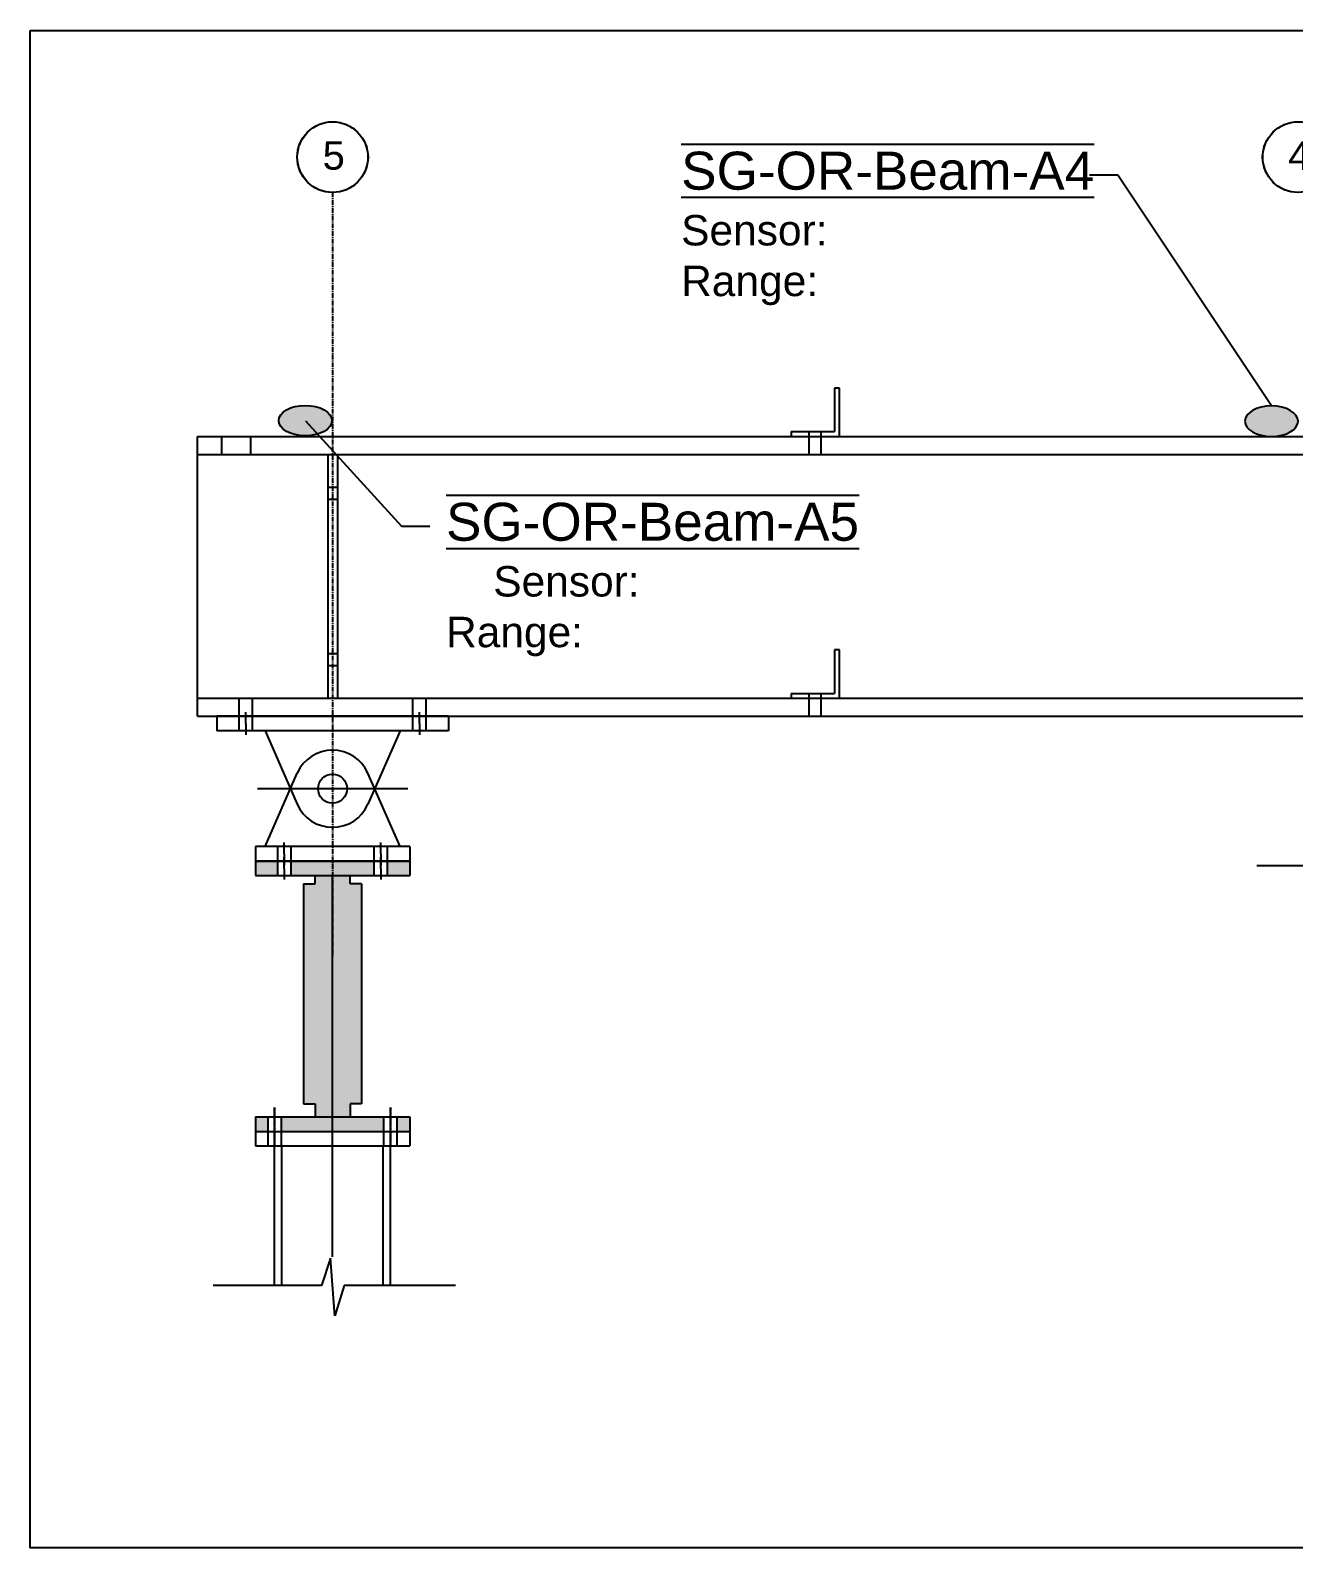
# Model space of a CAD drawing. Header units: millimetres. Extents: x -79526 to 153901, y -45620 to 21119.
# Drawn here: x -75428 to -73767, y 7632 to 9628 of the extents above; entities that cross this region are included whole.
import ezdxf
from ezdxf import colors
from ezdxf.entities.mleader import LeaderData, LeaderLine
from ezdxf.math import Vec2, Vec3

# ---------------------------------------------------------------- set-up
doc = ezdxf.new("R2010")
doc.units = ezdxf.units.MM
doc.header["$MEASUREMENT"] = 0
doc.linetypes.add('ACAD_ISO02W100', pattern=[15, 12, -3])
doc.linetypes.add('CENTER', pattern=[50.8, 31.75, -6.35, 6.35, -6.35])
for name, color, linetype in [('greygrid', 252, 'CENTER'), ('notation', 6, 'Continuous'), ('Note', 7, 'Continuous'), ('Plot', 254, 'Continuous'), ('truss', 250, 'Continuous')]:
    doc.layers.add(name, color=color, linetype=linetype)
doc.styles.get("Standard").update_dxf_attribs({"font": 'arial.ttf'})

msp = doc.modelspace()

# ---------------------------------------------------------------- hatches: boundary and pattern name
h = msp.add_hatch(color=1)
h.dxf.hatch_style = 1
edge = h.paths.add_edge_path()
edge.add_ellipse((-75066.6, 9114.7), major_axis=(35, 0), ratio=0.571429, start_angle=0, end_angle=360)
h = msp.add_hatch(color=1)
h.dxf.hatch_style = 1
edge = h.paths.add_edge_path()
edge.add_ellipse((-73795.7, 9113.9), major_axis=(-35, 0), ratio=0.571429, start_angle=0, end_angle=360, ccw=False)
at = {"layer": 'Plot', "ltscale": 0.1}
h = msp.add_hatch(color=9, dxfattribs=at)
h.dxf.hatch_style = 1
h.paths.add_polyline_path([(-74975.9, 8535.1), (-75085.4, 8535.1), (-75085.4, 8516.1), (-74975.9, 8516.1)])
h.paths.add_polyline_path([(-75102.9, 8535.1), (-75132.3, 8535.1), (-75132.3, 8516.1), (-75102.9, 8516.1)])
h.paths.add_polyline_path([(-74929.1, 8535.1), (-74958.4, 8535.1), (-74958.4, 8516.1), (-74929.1, 8516.1)])
h.paths.add_polyline_path([(-74992.6, 8505.3), (-75007.6, 8505.3), (-75007.6, 8516.1), (-75030.7, 8516.1), (-75030.7, 8198.6), (-75007.6, 8198.6), (-75007.6, 8215.7), (-74992.6, 8215.7)])
h.paths.add_polyline_path([(-75030.7, 8516.1), (-75053.8, 8516.1), (-75053.8, 8505.3), (-75068.8, 8505.3), (-75068.8, 8215.7), (-75053.8, 8215.7), (-75053.8, 8198.6), (-75030.7, 8198.6)])
h.paths.add_polyline_path([(-75115.6, 8198.6), (-75132.3, 8198.6), (-75132.3, 8185.9), (-75132.3, 8179.5), (-75115.6, 8179.5)])
h.paths.add_polyline_path([(-75030.7, 8198.6), (-75053.8, 8198.6), (-75098.1, 8198.6), (-75098.1, 8179.5), (-75030.7, 8179.5)])
h.paths.add_polyline_path([(-74963.2, 8198.6), (-75030.7, 8198.6), (-75030.7, 8179.5), (-74963.2, 8179.5)])
h.paths.add_polyline_path([(-74929.1, 8185.9), (-74929.1, 8198.6), (-74945.7, 8198.6), (-74945.7, 8179.5), (-74929.1, 8179.5)])

# ---------------------------------------------------------------- linework, layer by layer
msp.add_lwpolyline([(-75428.3, 9628.1), (-70578.7, 9628.1), (-70578.7, 7631.8), (-75428.3, 7631.8)], close=True)
at = {"color": 1}
msp.add_ellipse((-75066.6, 9114.7), major_axis=(35, 0), ratio=0.571429, dxfattribs=at)
at = {"color": 1, "extrusion": (0, 0, -1)}
msp.add_ellipse((-73795.7, 9113.9), major_axis=(-35, 0), ratio=0.571429, dxfattribs=at)
at = {"layer": 'greygrid', "lineweight": -2, "ltscale": 0.2}
msp.add_line((-75030.7, 9414.8), (-75030.7, 8410.5), dxfattribs=at)
at = {"layer": 'greygrid', "color": 251, "linetype": 'ByBlock', "lineweight": -2, "ltscale": 0.2, "true_color": 0x525252}
for centre in [(-75030.8, 9461.3), (-75030.6, 9461.3), (-73760.8, 9461.3), (-73760.6, 9461.3)]:
    msp.add_circle(centre, 46.5, dxfattribs=at)
at = {"layer": 'Note'}
for p, q in [((-75176.7, 9093.9), (-75176.7, 9070.1)), ((-75138.6, 9093.9), (-75138.6, 9070.1))]:
    msp.add_line(p, q, dxfattribs=at)
at = {"layer": 'Note', "ltscale": 0.1}
msp.add_circle((-75030.7, 8630.4), 19.1, dxfattribs=at)
msp.add_circle((-75030.7, 8630.4), 19.1, dxfattribs=at)
at = {"layer": 'Plot', "ltscale": 0.1}
for p, q in [((-74363.9, 9157.4), (-74370.3, 9157.4)), ((-74370.3, 9157.4), (-74370.3, 9100.3)), ((-74363.9, 9093.9), (-74363.9, 9157.4)), ((-74427.4, 9100.3), (-74370.3, 9100.3)), ((-74427.4, 9100.3), (-74427.4, 9093.9)), ((-74427.4, 9093.9), (-74363.9, 9093.9)), ((-74403.2, 9100.3), (-74388.2, 9100.3)), ((-75037, 9011.4), (-75024.3, 9011.4)), ((-74363.9, 8812.9), (-74370.3, 8812.9)), ((-74370.3, 8812.9), (-74370.3, 8755.8)), ((-74363.9, 8749.4), (-74363.9, 8812.9)), ((-74427.4, 8755.8), (-74370.3, 8755.8)), ((-74427.4, 8755.8), (-74427.4, 8749.4)), ((-74427.4, 8749.4), (-74363.9, 8749.4)), ((-74403.2, 8755.8), (-74388.2, 8755.8)), ((-74878.3, 8725.6), (-75183.1, 8725.6)), ((-75183.1, 8725.6), (-75183.1, 8706.6)), ((-75119.6, 8725.6), (-74941.8, 8725.6)), ((-74878.3, 8725.6), (-74878.3, 8706.6)), ((-74878.3, 8706.6), (-75183.1, 8706.6)), ((-74929.1, 8554.2), (-75132.3, 8554.2)), ((-75132.3, 8554.2), (-75132.3, 8535.1)), ((-74929.1, 8554.2), (-74929.1, 8535.1)), ((-75132.3, 8535.1), (-74929.1, 8535.1)), ((-74929.1, 8535.1), (-75132.3, 8535.1)), ((-75132.3, 8535.1), (-74929.1, 8535.1)), ((-74929.1, 8535.1), (-75132.3, 8535.1)), ((-75132.3, 8535.1), (-75132.3, 8516.1)), ((-74929.1, 8535.1), (-74929.1, 8516.1)), ((-75132.3, 8516.1), (-74929.1, 8516.1)), ((-75030.7, 8014.4), (-75030.7, 8516.1))]:
    msp.add_line(p, q, dxfattribs=at)
at = {"layer": 'Plot', "linetype": 'ACAD_ISO02W100', "ltscale": 0.05}
for p, q in [((-74403.6, 9070.1), (-74403.6, 9100.3)), ((-74387.8, 9070.1), (-74387.8, 9100.3)), ((-75037, 9027.3), (-75024.3, 9027.3)), ((-75037, 8808.2), (-75024.3, 8808.2)), ((-75037, 8792.3), (-75024.3, 8792.3)), ((-75153.7, 8706.6), (-75153.7, 8749.4)), ((-75136.2, 8706.6), (-75136.2, 8749.4)), ((-74925.1, 8706.6), (-74925.1, 8749.4)), ((-74907.6, 8706.6), (-74907.6, 8749.4)), ((-74403.6, 8725.6), (-74403.6, 8755.8)), ((-74387.8, 8725.6), (-74387.8, 8755.8)), ((-75153.7, 8706.6), (-75153.7, 8725.6)), ((-75145, 8716.1), (-75145, 8731.1)), ((-75136.2, 8706.6), (-75136.2, 8725.6)), ((-74925.1, 8706.6), (-74925.1, 8725.6)), ((-74916.4, 8716.1), (-74916.4, 8731.1)), ((-74907.6, 8706.6), (-74907.6, 8725.6)), ((-75145, 8716.1), (-75145, 8701.1)), ((-74916.4, 8716.1), (-74916.4, 8701.1)), ((-75102.9, 8535.1), (-75102.9, 8554.2)), ((-75094.2, 8544.7), (-75094.2, 8559.7)), ((-75094.2, 8544.7), (-75094.2, 8529.7)), ((-75085.4, 8535.1), (-75085.4, 8554.2)), ((-74975.9, 8535.1), (-74975.9, 8554.2)), ((-74967.2, 8544.7), (-74967.2, 8559.7)), ((-74967.2, 8544.7), (-74967.2, 8529.7)), ((-74958.4, 8535.1), (-74958.4, 8554.2)), ((-75102.9, 8516.1), (-75102.9, 8535.1)), ((-75094.2, 8525.6), (-75094.2, 8540.6)), ((-75094.2, 8525.6), (-75094.2, 8510.6)), ((-75085.4, 8516.1), (-75085.4, 8535.1)), ((-74975.9, 8516.1), (-74975.9, 8535.1)), ((-74967.2, 8525.6), (-74967.2, 8540.6)), ((-74967.2, 8525.6), (-74967.2, 8510.6)), ((-74958.4, 8516.1), (-74958.4, 8535.1)), ((-75115.6, 8160.5), (-75115.6, 8198.6)), ((-75098.1, 8160.5), (-75098.1, 8198.6)), ((-74963.2, 8160.5), (-74963.2, 8198.6)), ((-74945.7, 8160.5), (-74945.7, 8198.6))]:
    msp.add_line(p, q, dxfattribs=at)
at = {"layer": 'Plot'}
for p, q in [((-75119.6, 8706.6), (-75077.2, 8610)), ((-74941.8, 8706.6), (-74984.2, 8610)), ((-75119.6, 8554.2), (-75077.2, 8650.8)), ((-74941.8, 8554.2), (-74984.2, 8650.8)), ((-73814.8, 8529.4), (-73064.8, 8529.4)), ((-75132.3, 8198.6), (-74929.1, 8198.6)), ((-75132.3, 8198.6), (-75132.3, 8185.9)), ((-75132.3, 8185.9), (-75132.3, 8160.5)), ((-74929.1, 8198.6), (-74929.1, 8185.9)), ((-74929.1, 8185.9), (-74929.1, 8160.5)), ((-75132.3, 8179.5), (-74929.1, 8179.5)), ((-75132.3, 8160.5), (-74929.1, 8160.5)), ((-75106.9, 7976.7), (-75106.9, 8160.5)), ((-74954.5, 7976.7), (-74954.5, 8160.5)), ((-75033.6, 8012.6), (-75045.2, 7976.7)), ((-75027.8, 7936.9), (-75033.6, 8012.6)), ((-75045.2, 7976.7), (-75187.7, 7976.7)), ((-75015.4, 7976.7), (-75027.8, 7936.9)), ((-74868.9, 7976.7), (-75015.4, 7976.7))]:
    msp.add_line(p, q, dxfattribs=at)
at = {"layer": 'Plot', "linetype": 'ACAD_ISO02W100', "ltscale": 0.1}
for p, q in [((-74931.7, 8630.4), (-75129.7, 8630.4)), ((-75097.4, 7976.7), (-75097.4, 8160.5)), ((-74964, 7976.7), (-74964, 8160.5))]:
    msp.add_line(p, q, dxfattribs=at)
at = {"layer": 'Plot', "ltscale": 0.2}
for p, q in [((-75068.8, 8505.3), (-75068.8, 8215.7)), ((-75068.8, 8505.3), (-75053.8, 8505.3)), ((-75053.8, 8505.3), (-75053.8, 8516.1)), ((-75007.6, 8505.3), (-75007.6, 8516.1)), ((-74992.6, 8505.3), (-75007.6, 8505.3)), ((-74992.6, 8505.3), (-74992.6, 8215.7)), ((-75068.8, 8215.7), (-75053.8, 8215.7)), ((-75053.8, 8215.7), (-75053.8, 8198.6)), ((-74992.6, 8215.7), (-75007.6, 8215.7)), ((-75007.6, 8215.7), (-75007.6, 8198.6))]:
    msp.add_line(p, q, dxfattribs=at)
at = {"layer": 'Plot', "linetype": 'ACAD_ISO02W100', "ltscale": 0.2}
for p, q in [((-75106.9, 8210.9), (-75106.9, 8160.9)), ((-75106.9, 8160.9), (-75106.9, 8210.9)), ((-74954.5, 8210.9), (-74954.5, 8160.9)), ((-74954.5, 8160.9), (-74954.5, 8210.9))]:
    msp.add_line(p, q, dxfattribs=at)
at = {"layer": 'Plot', "ltscale": 0.1}
for start, end in [(23.6857, 156.3141), (203.6857, 336.3141)]:
    msp.add_arc((-75030.7, 8630.4), 50.8, start, end, dxfattribs=at)
at = {"layer": 'truss'}
for p, q in [((-75208.5, 9093.9), (-70890.5, 9093.9)), ((-75208.5, 9070.1), (-70890.5, 9070.1)), ((-75208.5, 9070.1), (-73684.5, 9070.1)), ((-75208.5, 8749.4), (-70890.5, 8749.4)), ((-75208.5, 8725.6), (-70890.5, 8725.6))]:
    msp.add_line(p, q, dxfattribs=at)
at = {"layer": 'truss', "ltscale": 0.1}
for p, q in [((-75208.5, 8725.6), (-75208.5, 9093.9)), ((-75037, 9070.1), (-75037, 8749.4)), ((-75024.3, 9070.1), (-75024.3, 8749.4))]:
    msp.add_line(p, q, dxfattribs=at)

# ---------------------------------------------------------------- texts
at = {"layer": 'greygrid', "color": 251, "lineweight": -2, "ltscale": 0.2, "true_color": 0x525252, "char_height": 37.5, "attachment_point": 5}
for s, insert in [('5', (-75029.2, 9463.3)), ('4', (-73759.2, 9463.3))]:
    msp.add_mtext_dynamic_manual_height_columns(s, width=22.5, gutter_width=50, heights=[0], dxfattribs=dict(at, insert=insert))

# ---------------------------------------------------------------- leaders
at = {"layer": 'notation'}
ml = msp.add_multileader_mtext('Standard', dxfattribs=at)
ml.set_content('\\pxsm1;{\\L\\OSG-OR-Beam-A4}\\P\\pql;{\\H0.8x;Sensor:                   \\PRange:}', color=256)
ml.set_leader_properties()
ml.build(insert=Vec2(0, 0))
ml.multileader.update_dxf_attribs({"dogleg_length": 0.36, "arrow_head_size": 0.18})
ctx = ml.context
ctx.base_point, ctx.char_height, ctx.arrow_head_size, ctx.landing_gap_size, ctx.plane_origin = Vec3(-74572.3, 9437.6), 50, 0.18, 0.09, Vec3(-74334.2, 9147.6)
notes = []
notes.append((ctx, [(1, (1, 1, 0), (-73997.7, 9437.6), (-1, 0), 37.5, [(0, [(-73795.7, 9133.9)], 0, [])])]))
ctx.mtext.insert, ctx.mtext.width, ctx.mtext.defined_height, ctx.mtext.flow_direction = Vec3(-74572.2, 9468.5), 670.084, 231.1, 5
ml = msp.add_multileader_mtext('Standard', dxfattribs=at)
ml.set_content('\\pxsm1,ql;{\\L\\OSG-OR-Beam-A5\\H0.8x;\\l\\o     Sensor:                   \\PRange:}', color=256)
ml.set_leader_properties()
ml.build(insert=Vec2(0, 0))
ml.multileader.update_dxf_attribs({"dogleg_length": 0.36, "arrow_head_size": 0.18})
ctx = ml.context
ctx.base_point, ctx.char_height, ctx.arrow_head_size, ctx.landing_gap_size, ctx.plane_origin = Vec3(-74902.7, 8975.7), 50, 0.18, 0.09, Vec3(-74530, 9148.4)
ctx.text_align_type = 2
notes.append((ctx, [(1, (1, 1, 0), (-74940.2, 8975.7), (1, 0), 37.5, [(0, [(-75066.6, 9114.7)], 0, [])])]))
ctx.mtext.insert, ctx.mtext.rotation, ctx.mtext.width, ctx.mtext.defined_height, ctx.mtext.alignment, ctx.mtext.flow_direction = Vec3(-74365.2, 9006.6), 6.283185, 516.258, 231.1, 3, 5
for ctx, leaders in notes:
    for number, flags, end, landing, length, lines in leaders:
        leader = LeaderData()
        leader.index, (leader.has_last_leader_line, leader.has_dogleg_vector, leader.attachment_direction) = number, flags
        leader.last_leader_point, leader.dogleg_vector, leader.dogleg_length = Vec3(end), Vec3(landing), length
        for number, points, colour, breaks in lines:
            line = LeaderLine()
            line.index, line.vertices, line.color, line.breaks = number, Vec3.list(points), colors.encode_raw_color(colour), breaks
            leader.lines.append(line)
        ctx.leaders.append(leader)

doc.saveas('drawing.dxf')
